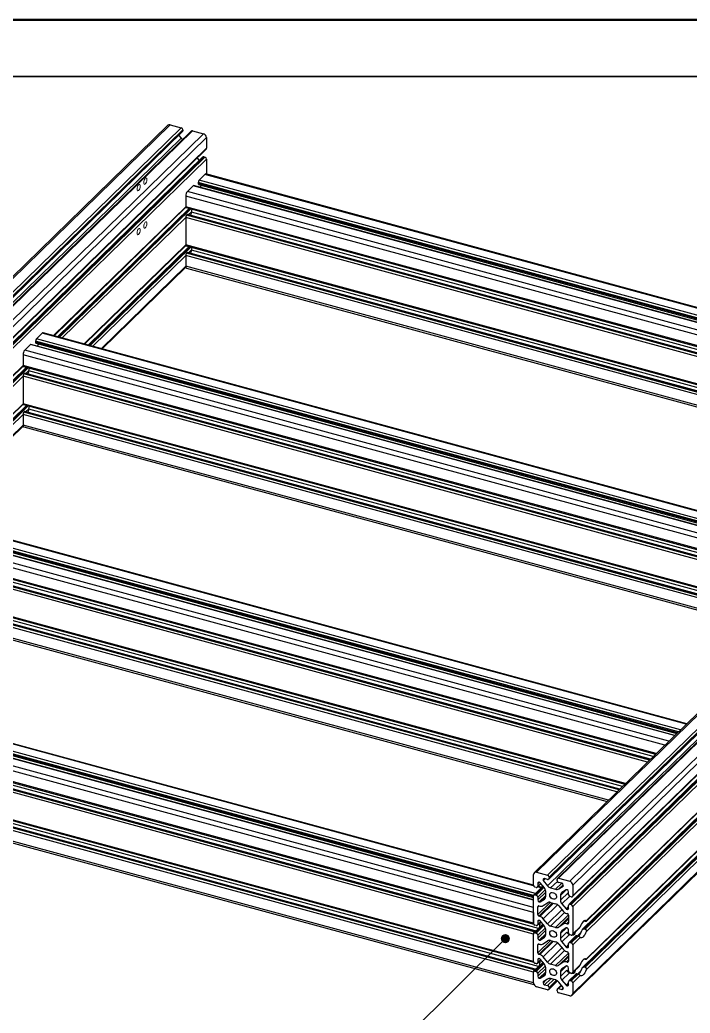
# Model space of a CAD drawing. Header units: millimetres. Extents: x 0 to 279, y 0 to 216.
# Drawn here: x 143.4 to 218.7, y 104.3 to 215.9 of the extents above; entities that cross this region are included whole.
import ezdxf

# ---------------------------------------------------------------- set-up
doc = ezdxf.new("R2010")
doc.units = ezdxf.units.MM
doc.layers.add('DIM', color=1, linetype='Continuous')
doc.layers.add('PAGE_BORDER', color=7, linetype='Continuous')
doc.dimstyles.new('SLDDIMSTYLE0', dxfattribs={"dimtxt": 0.18, "dimasz": 1.016, "dimexe": 0, "dimexo": 0.0625, "dimgap": 0, "dimtad": 0, "dimtih": 1, "dimtoh": 1, "dimdec": 0, "dimrnd": 1e-09, "dimzin": 0, "dimdsep": 46, "dimtxsty": 'Standard', "dimblk1": 'DOT', "dimblk2": 'DOT', "dimsah": 1, "dimcen": 0.09, "dimadec": 0, "dimazin": 0, "dimtfac": 1.016, "dimtdec": 0, "dimtofl": 0, "dimtmove": 0, "dimatfit": 3, "dimldrblk": 'DOT', "dimfxl": 0, "dimfrac": 2, "dimtolj": 1, "dimtzin": 0, "dimarcsym": 0})

# ---------------------------------------------------------------- blocks, each defined once
blk = doc.blocks.new('_DOT')
at = {"color": 0, "linetype": 'ByBlock', "lineweight": -2}
blk.add_line((-0.5, 0), (-1, 0), dxfattribs=at)
at = {"color": 0, "linetype": 'ByBlock', "const_width": 0.5}
blk.add_lwpolyline([(-0.25, 0, 1), (0.25, 0, 1)], format="xyb", close=True, dxfattribs=at)

msp = doc.modelspace()

# ---------------------------------------------------------------- linework, layer by layer
at = {"color": 7, "linetype": 'Continuous', "lineweight": 50}
msp.add_line((0, 215.9), (279.4, 215.9), dxfattribs=at)
at = {"color": 7, "linetype": 'Continuous', "lineweight": 25}
for p, q in [((159.99023, 204.05923), (101.6533, 147.12061)), ((160.267, 204.11532), (101.93008, 147.17669)), ((161.50518, 203.7788), (103.16826, 146.84018)), ((103.30534, 146.4053), (161.64226, 203.34392)), ((161.67875, 203.56341), (103.34183, 146.62479)), ((161.67875, 203.43719), (103.34183, 146.49857)), ((162.61293, 203.41271), (104.276, 146.47409)), ((162.75, 203.44049), (104.41308, 146.50186)), ((163.98819, 203.10398), (105.65126, 146.16535)), ((160.267, 204.11532), (161.50518, 203.7788)), ((161.67875, 203.56341), (161.67875, 203.43719)), ((162.75, 203.44049), (163.98819, 203.10398)), ((161.47919, 202.59867), (103.14227, 145.66005)), ((164.33864, 202.66908), (106.00172, 145.73045)), ((161.21483, 202.92674), (161.47919, 202.59867)), ((164.33864, 202.66908), (164.33864, 201.46904)), ((105.96522, 144.43715), (164.30215, 201.37577)), ((164.33864, 201.46904), (106.00172, 144.53042)), ((163.89777, 200.48559), (105.56084, 143.54696)), ((164.03484, 200.51337), (105.69792, 143.57474)), ((164.16507, 200.47797), (105.82815, 143.53935)), ((164.33864, 200.26258), (106.00172, 143.32395)), ((163.2736, 200.37187), (163.49709, 200.09452)), ((164.03484, 200.51337), (164.16507, 200.47797)), ((164.33864, 200.26258), (164.33864, 198.56311)), ((163.40875, 197.64707), (163.40875, 197.52086)), ((164.15371, 198.5424), (163.50034, 197.90469)), ((256.02975, 173.64343), (164.25763, 198.58513)), ((162.84346, 197.26356), (162.19009, 196.62584)), ((254.6908, 172.33657), (162.89493, 197.28472)), ((163.44887, 197.42087), (254.92056, 172.56082)), ((163.73201, 197.34392), (163.63906, 197.08248)), ((162.00516, 196.1057), (162.00516, 194.90566)), ((147.2118, 180.40923), (162.01071, 194.85342)), ((162.37707, 194.7155), (147.60889, 180.30131)), ((162.04528, 194.80568), (252.51902, 170.21685)), ((162.65154, 194.30489), (162.52901, 193.96023)), ((162.00516, 193.6992), (162.00516, 190.61983)), ((162.16547, 194.02389), (162.09675, 193.95681)), ((251.94684, 169.65838), (162.21694, 194.04505)), ((150.64649, 179.47576), (162.01071, 190.56759)), ((162.37707, 190.42967), (151.04358, 179.36784)), ((162.04528, 190.51984), (249.08434, 166.86449)), ((162.16547, 189.73805), (162.09675, 189.67098)), ((248.51215, 166.30602), (162.21694, 189.75921)), ((162.65154, 190.01906), (162.52901, 189.6744)), ((162.00516, 189.41336), (162.00516, 188.21333)), ((152.62216, 178.93882), (162.01636, 188.10785)), ((162.08617, 188.01144), (247.083, 164.91113)), ((145.12985, 179.8063), (145.12985, 179.68009)), ((145.87481, 180.70163), (145.22143, 180.06392)), ((237.75085, 155.80266), (145.97873, 180.74436)), ((144.56456, 179.42279), (143.91119, 178.78508)), ((236.4119, 154.4958), (144.61603, 179.44395)), ((145.16997, 179.5801), (236.64166, 154.72005)), ((145.4531, 179.50315), (145.36016, 179.24171)), ((143.72626, 178.26493), (143.72626, 177.06489)), ((127.76616, 161.42969), (143.73181, 177.01265)), ((144.09816, 176.87473), (128.16325, 161.32177)), ((143.76638, 176.96491), (234.24012, 152.37608)), ((144.37264, 176.46412), (144.25011, 176.11946)), ((259.48727, 177.01807), (201.15034, 120.07944)), ((259.76404, 177.07415), (201.42711, 120.13553)), ((261.00222, 176.73764), (202.6653, 119.79901)), ((261.17579, 176.52225), (202.83887, 119.58362)), ((261.17579, 176.39603), (202.83887, 119.4574)), ((262.10997, 176.37155), (203.77304, 119.43292)), ((262.24704, 176.39932), (203.91012, 119.4607)), ((143.72626, 175.85843), (143.72626, 172.77906)), ((143.88657, 176.18312), (143.81785, 176.11604)), ((233.66794, 151.81761), (143.93804, 176.20428)), ((260.97623, 175.55751), (202.6393, 118.61889)), ((202.80238, 119.36413), (261.1393, 176.30276)), ((263.48523, 176.06281), (205.1483, 119.12419)), ((263.83568, 175.62791), (205.49875, 118.68929)), ((205.46226, 117.39598), (263.79919, 174.33461)), ((263.83568, 174.42788), (205.49875, 117.48925)), ((263.3948, 173.44443), (205.05788, 116.5058)), ((263.53188, 173.4722), (205.19496, 116.53358)), ((263.66211, 173.43681), (205.32519, 116.49818)), ((263.83568, 173.22142), (205.49875, 116.28279)), ((131.20085, 160.49622), (143.73181, 172.72682)), ((144.09816, 172.5889), (131.59794, 160.3883)), ((143.76638, 172.67907), (230.80543, 149.02372)), ((143.88657, 171.89728), (143.81785, 171.83021)), ((230.23325, 148.46525), (143.93804, 171.91844)), ((144.37264, 172.17829), (144.25011, 171.83363)), ((143.72626, 171.57259), (143.72626, 170.37256)), ((133.17651, 159.95927), (143.73746, 170.26708)), ((143.80726, 170.17067), (228.8041, 147.07036)), ((205.42508, 106.32276), (263.762, 163.26139)), ((263.83568, 163.44971), (205.49875, 106.51108)), ((218.30521, 136.82312), (126.53309, 161.76481)), ((216.96625, 135.51626), (125.17039, 160.46441)), ((125.72432, 160.60056), (217.19602, 135.74051)), ((124.32074, 157.98536), (214.79448, 133.39654)), ((214.2223, 132.83807), (124.4924, 157.22474)), ((124.32074, 153.69953), (211.35979, 130.04418)), ((210.78761, 129.48571), (124.4924, 152.9389)), ((124.36162, 151.19113), (209.35846, 128.09081)), ((201.07666, 118.69688), (108.25419, 143.92404)), ((201.07666, 117.02612), (106.89149, 142.62364)), ((107.44542, 142.75979), (201.07666, 117.31282)), ((201.07666, 115.60528), (106.00172, 141.44462)), ((201.07666, 114.40525), (106.00172, 140.24458)), ((106.04184, 140.14459), (201.103, 114.30901)), ((201.07666, 113.19878), (106.00172, 139.03812)), ((201.16825, 113.4564), (106.0933, 139.29573)), ((201.23697, 113.52347), (106.16203, 139.3628)), ((201.28844, 113.54463), (106.21349, 139.38397)), ((201.07666, 110.11941), (106.00172, 135.95874)), ((106.04184, 135.85876), (201.103, 110.02317)), ((201.23697, 109.23763), (106.16203, 135.07697)), ((201.28844, 109.2588), (106.21349, 135.09813)), ((201.07666, 108.91295), (106.00172, 134.75228)), ((201.16825, 109.17056), (106.0933, 135.00989)), ((201.07666, 107.71291), (106.00172, 133.55225)), ((106.08272, 133.35036), (201.12984, 107.51859)), ((224.61283, 131.85934), (206.99706, 114.66581)), ((207.00759, 114.61843), (224.52916, 131.72002)), ((224.12478, 130.82984), (206.60321, 113.72825)), ((224.23847, 130.83479), (206.76382, 113.779)), ((224.3687, 130.7994), (206.89405, 113.74361)), ((224.61283, 130.65288), (206.99706, 113.45934)), ((224.61283, 127.57351), (206.99706, 110.37997)), ((207.00759, 110.3326), (224.52916, 127.43419)), ((224.12478, 126.544), (206.60321, 109.44241)), ((224.23847, 126.54896), (206.76382, 109.49317)), ((224.3687, 126.51356), (206.89405, 109.45777)), ((224.61283, 126.36705), (206.99706, 109.17351)), ((201.07666, 118.69108), (201.07666, 119.89112)), ((201.42711, 120.13553), (202.6653, 119.79901)), ((202.6653, 119.33636), (202.32425, 119.42905)), ((202.83887, 119.58362), (202.83887, 119.4574)), ((203.91012, 119.4607), (205.1483, 119.12419)), ((202.14171, 118.58179), (201.11315, 117.57789)), ((201.38046, 118.4403), (201.25023, 118.47569)), ((201.51754, 118.46808), (201.91821, 118.85914)), ((201.55403, 118.89189), (201.55403, 118.56135)), ((202.00197, 118.44541), (201.60488, 118.55333)), ((201.77817, 118.99919), (201.7276, 119.01294)), ((202.3016, 118.38337), (201.83758, 118.9592)), ((202.15068, 119.308), (202.15068, 119.25898)), ((202.17529, 119.19471), (202.6393, 118.61889)), ((203.01062, 118.3689), (203.5648, 118.21829)), ((203.73655, 119.21343), (203.73655, 119.33965)), ((204.25117, 118.90535), (203.91012, 118.99804)), ((203.93611, 118.26644), (204.40013, 118.59005)), ((204.42474, 118.64094), (204.42474, 118.68996)), ((205.49875, 118.68929), (205.49875, 117.48925)), ((201.07666, 114.40525), (201.07666, 117.48462)), ((201.25023, 117.60567), (201.38046, 117.57027)), ((201.55403, 117.35488), (201.55403, 117.02434)), ((202.45541, 117.44459), (202.45541, 117.98169)), ((204.12001, 117.52928), (204.12001, 116.99219)), ((204.73783, 118.17097), (204.27382, 117.84736)), ((204.84782, 118.16493), (204.79725, 118.17867)), ((205.02139, 117.61899), (205.02139, 117.94954)), ((205.32519, 117.36821), (205.19496, 117.4036)), ((201.55425, 115.37316), (201.55425, 116.25711)), ((201.69465, 116.35503), (201.77817, 116.33233)), ((201.7276, 116.80895), (201.77817, 116.7952)), ((201.83758, 116.80291), (202.3016, 117.12652)), ((202.17529, 116.38383), (202.6393, 116.70744)), ((203.01062, 116.75559), (203.5648, 116.60497)), ((203.93611, 116.35499), (204.40013, 115.77916)), ((204.27382, 116.59051), (204.73783, 116.01468)), ((205.02139, 116.08198), (205.02139, 116.41253)), ((205.19496, 116.53358), (205.32519, 116.49818)), ((205.49875, 116.28279), (205.49875, 113.20342)), ((201.07666, 115.60528), (201.07666, 114.40525)), ((201.77817, 115.17623), (201.69465, 115.19893)), ((204.79725, 115.97468), (204.84782, 115.96094)), ((204.79725, 115.51181), (204.88077, 115.48911)), ((205.02117, 115.31488), (205.02117, 114.43093)), ((202.14171, 114.29595), (201.11315, 113.29206)), ((201.38046, 114.15446), (201.25023, 114.18986)), ((201.51754, 114.18224), (201.91821, 114.57331)), ((201.55403, 114.60606), (201.55403, 114.27551)), ((201.77817, 114.71336), (201.7276, 114.7271)), ((201.80421, 114.46204), (201.80421, 114.24357)), ((202.3016, 114.09753), (201.83758, 114.67336)), ((202.6393, 114.33305), (202.17529, 114.90888)), ((203.5648, 113.93245), (203.01062, 114.08307)), ((204.40013, 114.30421), (203.93611, 113.9806)), ((204.73783, 113.88513), (204.27382, 113.56152)), ((204.88077, 114.33301), (204.79725, 114.35571)), ((204.84782, 113.87909), (204.79725, 113.89284)), ((205.46226, 113.11015), (206.25008, 113.87908)), ((206.33393, 114.01858), (205.49875, 113.20342)), ((206.89405, 114.61363), (206.76382, 114.64903)), ((201.07666, 110.11941), (201.07666, 113.19878)), ((201.23697, 113.52347), (201.16825, 113.4564)), ((201.25023, 113.31983), (201.38046, 113.28444)), ((201.55403, 113.06905), (201.55403, 112.7385)), ((201.83758, 112.51707), (202.3016, 112.84068)), ((202.45541, 113.15876), (202.45541, 113.69585)), ((204.84355, 113.41255), (204.12001, 112.70635)), ((204.12001, 113.24345), (204.12001, 112.70635)), ((205.12317, 113.13366), (204.27382, 112.30467)), ((205.02139, 113.33316), (205.02139, 113.6637)), ((205.8457, 112.9889), (205.05788, 112.21996)), ((205.32519, 113.08237), (205.19496, 113.11776)), ((205.95957, 112.99402), (205.19496, 112.24774)), ((206.0898, 112.95863), (205.32519, 112.21235)), ((206.33393, 112.81211), (205.49875, 111.99696)), ((206.0898, 112.95863), (205.95957, 112.99402)), ((206.76382, 113.779), (206.89405, 113.74361)), ((201.55425, 111.08732), (201.55425, 111.97128)), ((201.69465, 112.06919), (201.77817, 112.0465)), ((201.7276, 112.52311), (201.77817, 112.50937)), ((202.17529, 112.09799), (202.6393, 112.4216)), ((203.01062, 112.46975), (203.5648, 112.31914)), ((203.93611, 112.06915), (204.40013, 111.49333)), ((204.27382, 112.30467), (204.73783, 111.72884)), ((204.79725, 111.68885), (204.84782, 111.6751)), ((205.02139, 111.79615), (205.02139, 112.12669)), ((205.19496, 112.24774), (205.32519, 112.21235)), ((205.49875, 111.99696), (205.49875, 108.91758)), ((201.77817, 110.89039), (201.69465, 110.91309)), ((202.6393, 110.04721), (202.17529, 110.62304)), ((204.79725, 111.22598), (204.88077, 111.20328)), ((205.02117, 111.02904), (205.02117, 110.14509)), ((202.14171, 110.01012), (201.11315, 109.00622)), ((201.38046, 109.86863), (201.25023, 109.90402)), ((201.51754, 109.8964), (201.91821, 110.28747)), ((201.55403, 110.32022), (201.55403, 109.98967)), ((201.77817, 110.42752), (201.7276, 110.44127)), ((201.80421, 110.1762), (201.80421, 109.95774)), ((202.3016, 109.81169), (201.83758, 110.38752)), ((202.45541, 108.87292), (202.45541, 109.41002)), ((203.5648, 109.64662), (203.01062, 109.79723)), ((204.40013, 110.01838), (203.93611, 109.69477)), ((204.73783, 109.5993), (204.27382, 109.27569)), ((204.88077, 110.04717), (204.79725, 110.06987)), ((204.84782, 109.59326), (204.79725, 109.607)), ((205.02139, 109.04732), (205.02139, 109.37786)), ((205.46226, 108.82431), (206.25008, 109.59325)), ((206.33393, 109.73274), (205.49875, 108.91758)), ((206.89405, 110.3278), (206.76382, 110.36319)), ((206.76382, 109.49317), (206.89405, 109.45777)), ((201.07666, 107.71291), (201.07666, 108.91295)), ((201.23697, 109.23763), (201.16825, 109.17056)), ((201.25023, 109.034), (201.38046, 108.9986)), ((201.55403, 108.78321), (201.55403, 108.45267)), ((201.83758, 108.23123), (202.3016, 108.55484)), ((204.84355, 109.12671), (204.12001, 108.42051)), ((204.12001, 108.95761), (204.12001, 108.42051)), ((205.12317, 108.84783), (204.27382, 108.01884)), ((205.8457, 108.70306), (205.05788, 107.93413)), ((205.32519, 108.79653), (205.19496, 108.83193)), ((205.95957, 108.70819), (205.19496, 107.9619)), ((206.0898, 108.67279), (205.32519, 107.92651)), ((206.33393, 108.52628), (205.49875, 107.71112)), ((206.0898, 108.67279), (205.95957, 108.70819)), ((202.6653, 106.9415), (201.42711, 107.27802)), ((201.7276, 108.23727), (201.77817, 108.22353)), ((202.15068, 107.76126), (202.15068, 107.71224)), ((202.6393, 108.13576), (202.17529, 107.81215)), ((202.32425, 107.49685), (202.6653, 107.40416)), ((202.80238, 106.96928), (203.78393, 107.92731)), ((202.83887, 107.18877), (202.83887, 107.06255)), ((203.5648, 108.0333), (203.01062, 108.18391)), ((204.20047, 107.45526), (203.77304, 107.03807)), ((204.40013, 107.20749), (203.93611, 107.78332)), ((204.27382, 108.01884), (204.73783, 107.44301)), ((204.42474, 107.0942), (204.42474, 107.14322)), ((204.79725, 107.40301), (204.84782, 107.38926)), ((205.02139, 107.51031), (205.02139, 107.84086)), ((205.19496, 107.9619), (205.32519, 107.92651)), ((205.49875, 107.71112), (205.49875, 106.51108)), ((203.73655, 106.81858), (203.73655, 106.9448)), ((203.91012, 107.06585), (204.25117, 106.97315)), ((205.1483, 106.26668), (203.91012, 106.60319))]:
    msp.add_line(p, q, dxfattribs=at)
at = {"color": 8, "linetype": 'Continuous', "lineweight": 25}
for p, q in [((255.0931, 172.72923), (163.40875, 197.64707)), ((254.99195, 172.6305), (163.40875, 197.52086)), ((255.3195, 172.9502), (163.50034, 197.90469)), ((255.97288, 173.58792), (164.15371, 198.5424)), ((254.00926, 171.67136), (162.19009, 196.62584)), ((254.66263, 172.30908), (162.84346, 197.26356)), ((253.55213, 171.22519), (162.00516, 196.1057)), ((162.00516, 194.90566), (147.1656, 180.42179)), ((162.46203, 194.69241), (147.69385, 180.27822)), ((162.59226, 194.65702), (147.82408, 180.24283)), ((252.59042, 170.28653), (162.00516, 194.90566)), ((162.66436, 194.3426), (162.32845, 194.01474)), ((252.24974, 169.95402), (162.65154, 194.30489)), ((162.00516, 193.6992), (148.13246, 180.15902)), ((251.62355, 169.34284), (162.00516, 193.6992)), ((251.84995, 169.56382), (162.09675, 193.95681)), ((251.91867, 169.63089), (162.16547, 194.02389)), ((162.00516, 190.61983), (150.60029, 179.48832)), ((162.46203, 190.40658), (151.12854, 179.34475)), ((162.59226, 190.37118), (151.25877, 179.30935)), ((249.15573, 166.93417), (162.00516, 190.61983)), ((248.48398, 166.27853), (162.16547, 189.73805)), ((162.66436, 190.05676), (162.32845, 189.7289)), ((248.81505, 166.60166), (162.65154, 190.01906)), ((162.00516, 189.41336), (151.56715, 179.22554)), ((248.18886, 165.99048), (162.00516, 189.41336)), ((248.41526, 166.21145), (162.09675, 189.67098)), ((162.00516, 188.21333), (152.52886, 178.96417)), ((247.22715, 165.05182), (162.00516, 188.21333)), ((236.8142, 154.88846), (145.12985, 179.8063)), ((236.71305, 154.78973), (145.12985, 179.68009)), ((237.0406, 155.10943), (145.22143, 180.06392)), ((237.69397, 155.74715), (145.87481, 180.70163)), ((235.73035, 153.83059), (143.91119, 178.78508)), ((236.38373, 154.46831), (144.56456, 179.42279)), ((235.27323, 153.38442), (143.72626, 178.26493)), ((143.72626, 177.06489), (127.71996, 161.44225)), ((144.18312, 176.85164), (128.24821, 161.29868)), ((144.31335, 176.81625), (128.37844, 161.26329)), ((234.31151, 152.44576), (143.72626, 177.06489)), ((144.38546, 176.50183), (144.04955, 176.17397)), ((233.97084, 152.11325), (144.37264, 176.46412)), ((143.72626, 175.85843), (128.68682, 161.17948)), ((233.34465, 151.50207), (143.72626, 175.85843)), ((233.57105, 151.72305), (143.81785, 176.11604)), ((233.63977, 151.79012), (143.88657, 176.18312)), ((143.72626, 172.77906), (131.15464, 160.50877)), ((144.18312, 172.56581), (131.6829, 160.36521)), ((144.31335, 172.53041), (131.81313, 160.32981)), ((230.87682, 149.0934), (143.72626, 172.77906)), ((230.20508, 148.43776), (143.88657, 171.89728)), ((144.38546, 172.21599), (144.04955, 171.88813)), ((230.53615, 148.76089), (144.37264, 172.17829)), ((143.72626, 171.57259), (132.12151, 160.246)), ((229.90996, 148.14971), (143.72626, 171.57259)), ((230.13636, 148.37068), (143.81785, 171.83021)), ((143.72626, 170.37256), (133.08322, 159.98463)), ((228.94825, 147.21105), (143.72626, 170.37256)), ((217.36856, 135.90892), (125.6842, 160.82676)), ((217.26741, 135.81019), (125.6842, 160.70054)), ((217.59496, 136.12989), (125.77579, 161.08437)), ((218.24833, 136.76761), (126.42917, 161.72209)), ((216.28471, 134.85105), (124.46555, 159.80553)), ((216.93809, 135.48876), (125.11892, 160.44325)), ((215.82758, 134.40488), (124.28062, 159.28539)), ((214.86587, 133.46622), (124.28062, 158.08535)), ((214.5252, 133.13371), (124.927, 157.48458)), ((213.89901, 132.52253), (124.28062, 156.87889)), ((214.12541, 132.7435), (124.37221, 157.1365)), ((214.19413, 132.81058), (124.44093, 157.20357)), ((211.43118, 130.11386), (124.28062, 153.79951)), ((210.75944, 129.45822), (124.44093, 152.91774)), ((211.09051, 129.78135), (124.927, 153.19875)), ((210.46432, 129.17017), (124.28062, 152.59305)), ((210.69072, 129.39114), (124.37221, 152.85066)), ((209.50261, 128.23151), (124.28062, 151.39302)), ((201.08257, 117.52652), (107.4053, 142.98599)), ((201.07666, 117.40191), (107.4053, 142.85977)), ((201.29172, 117.75218), (107.49689, 143.24361)), ((201.09022, 118.62223), (108.15026, 143.88132)), ((201.07666, 116.17569), (106.18664, 141.96476)), ((201.07666, 116.99097), (106.84002, 142.60248)), ((201.65665, 113.82252), (106.6481, 139.64381)), ((201.65665, 109.53669), (106.6481, 135.35798)), ((202.2813, 119.43549), (202.15068, 119.308)), ((202.32477, 119.42891), (202.15068, 119.25898)), ((202.39553, 119.40968), (202.17529, 119.19471)), ((202.18953, 118.52245), (201.25023, 117.60567)), ((202.26282, 118.43149), (201.38046, 117.57027)), ((201.9451, 118.38989), (201.54801, 118.49781)), ((201.68465, 119.01938), (201.55403, 118.89189)), ((201.8922, 118.89142), (201.55403, 118.56135)), ((203.76807, 119.1082), (203.01062, 118.3689)), ((204.26451, 118.90123), (203.5648, 118.21829)), ((204.41831, 118.73708), (203.93611, 118.26644)), ((204.41298, 118.60259), (204.40013, 118.59005)), ((202.41309, 118.19335), (201.55403, 117.35488)), ((202.45541, 117.90411), (201.55403, 117.02434)), ((202.45541, 117.51931), (201.7276, 116.80895)), ((202.45541, 117.4562), (201.77817, 116.7952)), ((202.45372, 117.40427), (201.83758, 116.80291)), ((202.38193, 117.20492), (202.3016, 117.12652)), ((204.7875, 118.18077), (204.12001, 117.52928)), ((205.02139, 117.87196), (204.12001, 116.99219)), ((205.1345, 117.43056), (204.27382, 116.59051)), ((202.97858, 116.76335), (201.55425, 115.37316)), ((201.65991, 116.36024), (201.55425, 116.25711)), ((203.22879, 116.69629), (201.69465, 115.19893)), ((203.31231, 116.67359), (201.77817, 115.17623)), ((203.79566, 116.49041), (202.17529, 114.90888)), ((205.02139, 116.29144), (204.73783, 116.01468)), ((205.02139, 116.19345), (204.79725, 115.97468)), ((205.02139, 116.13034), (204.84782, 115.96094)), ((204.27721, 115.9317), (202.6393, 114.33305)), ((204.57903, 115.61388), (203.01062, 114.08307)), ((205.01682, 115.34967), (203.5648, 113.93245)), ((205.02117, 115.03965), (203.93611, 113.9806)), ((202.18953, 114.23661), (201.25023, 113.31983)), ((202.26282, 114.14565), (201.38046, 113.28444)), ((201.68465, 114.73354), (201.55403, 114.60606)), ((201.8922, 114.60558), (201.55403, 114.27551)), ((202.41309, 113.90752), (201.55403, 113.06905)), ((201.80421, 114.24357), (201.62913, 114.29115)), ((204.7875, 113.89494), (204.12001, 113.24345)), ((205.02117, 114.91037), (204.40013, 114.30421)), ((205.02117, 114.57426), (204.79725, 114.35571)), ((205.02117, 114.47004), (204.88077, 114.33301)), ((202.45541, 113.61827), (201.55403, 112.7385)), ((202.45541, 113.23348), (201.7276, 112.52311)), ((202.45541, 113.17037), (201.77817, 112.50937)), ((202.45372, 113.11843), (201.83758, 112.51707)), ((202.38193, 112.91909), (202.3016, 112.84068)), ((206.43769, 113.38795), (206.01785, 112.97818)), ((206.31987, 113.17497), (206.09622, 112.95669)), ((202.97858, 112.47751), (201.55425, 111.08732)), ((201.65991, 112.0744), (201.55425, 111.97128)), ((203.22879, 112.41046), (201.69465, 110.91309)), ((203.31231, 112.38776), (201.77817, 110.89039)), ((203.79566, 112.20457), (202.17529, 110.62304)), ((204.27721, 111.64586), (202.6393, 110.04721)), ((205.02139, 112.0056), (204.73783, 111.72884)), ((205.02139, 111.90762), (204.79725, 111.68885)), ((205.02139, 111.84451), (204.84782, 111.6751)), ((204.57903, 111.32805), (203.01062, 109.79723)), ((205.01682, 111.06384), (203.5648, 109.64662)), ((205.02117, 110.75381), (203.93611, 109.69477)), ((205.02117, 110.62453), (204.40013, 110.01838)), ((202.18953, 109.95078), (201.25023, 109.034)), ((202.26282, 109.85981), (201.38046, 108.9986)), ((201.68465, 110.44771), (201.55403, 110.32022)), ((201.8922, 110.31974), (201.55403, 109.98967)), ((202.41309, 109.62168), (201.55403, 108.78321)), ((201.80421, 109.95774), (201.62913, 110.00532)), ((204.7875, 109.6091), (204.12001, 108.95761)), ((205.02117, 110.28843), (204.79725, 110.06987)), ((205.02117, 110.18421), (204.88077, 110.04717)), ((202.45541, 109.33244), (201.55403, 108.45267)), ((202.45541, 108.94764), (201.7276, 108.23727)), ((202.45541, 108.88453), (201.77817, 108.22353)), ((202.45372, 108.8326), (201.83758, 108.23123)), ((202.38193, 108.63325), (202.3016, 108.55484)), ((206.43769, 109.10212), (206.01785, 108.69234)), ((206.31987, 108.88914), (206.09622, 108.67085)), ((202.44767, 108.00212), (202.15068, 107.71224)), ((202.27174, 107.87942), (202.15068, 107.76126)), ((203.02436, 108.18018), (202.32425, 107.49685)), ((203.36541, 108.08749), (202.6653, 107.40416)), ((203.66612, 107.9962), (202.83887, 107.18877)), ((203.74902, 107.95089), (202.83887, 107.06255)), ((204.24829, 107.39591), (203.91012, 107.06585)), ((204.42474, 107.14256), (204.25117, 106.97315)), ((205.02139, 107.71977), (204.73783, 107.44301)), ((205.02139, 107.62178), (204.79725, 107.40301)), ((205.02139, 107.55867), (204.84782, 107.38926))]:
    msp.add_line(p, q, dxfattribs=at)
at = {"color": 7, "linetype": 'Continuous', "lineweight": 18, "flags": 128}
for points in [[(157.29109, 197.61121), (157.30441, 197.5012), (157.34235, 197.43395), (157.39913, 197.41969), (157.4661, 197.46059), (157.53307, 197.55042), (157.58985, 197.67552), (157.62779, 197.81683), (157.64111, 197.95284), (157.62779, 198.06285), (157.58985, 198.1301), (157.53307, 198.14436), (157.4661, 198.10346), (157.39913, 198.01363), (157.34235, 197.88853), (157.30441, 197.74722), (157.29109, 197.61121)], [(156.53271, 196.87101), (156.54603, 196.761), (156.58397, 196.69375), (156.64075, 196.67949), (156.70772, 196.72039), (156.77469, 196.81022), (156.83147, 196.93532), (156.86941, 197.07663), (156.88273, 197.21264), (156.86941, 197.32265), (156.83147, 197.3899), (156.77469, 197.40416), (156.70772, 197.36326), (156.64075, 197.27343), (156.58397, 197.14833), (156.54603, 197.00702), (156.53271, 196.87101)], [(157.29109, 192.6825), (157.30441, 192.57249), (157.34235, 192.50524), (157.39913, 192.49098), (157.4661, 192.53188), (157.53307, 192.62171), (157.58985, 192.74681), (157.62779, 192.88812), (157.64111, 193.02413), (157.62779, 193.13414), (157.58985, 193.20139), (157.53307, 193.21565), (157.4661, 193.17475), (157.39913, 193.08492), (157.34235, 192.95982), (157.30441, 192.81851), (157.29109, 192.6825)], [(156.53271, 191.9423), (156.54603, 191.83229), (156.58397, 191.76504), (156.64075, 191.75077), (156.70772, 191.79167), (156.77469, 191.88151), (156.83147, 192.00661), (156.86941, 192.14792), (156.88273, 192.28393), (156.86941, 192.39393), (156.83147, 192.46119), (156.77469, 192.47545), (156.70772, 192.43455), (156.64075, 192.34471), (156.58397, 192.21962), (156.54603, 192.07831), (156.53271, 191.9423)]]:
    msp.add_lwpolyline(points, dxfattribs=at)
at = {"color": 7, "linetype": 'Continuous', "lineweight": 25, "flags": 128}
for points in [[(163.40875, 197.52086), (163.41051, 197.48976), (163.41572, 197.46329), (163.42418, 197.44246), (163.43557, 197.42809), (163.44887, 197.42087)], [(162.00516, 194.90566), (162.00692, 194.87456), (162.01213, 194.84809), (162.0206, 194.82727), (162.03199, 194.8129), (162.04528, 194.80568)], [(162.00516, 190.61983), (162.00692, 190.58873), (162.01213, 190.56226), (162.0206, 190.54143), (162.03199, 190.52706), (162.04528, 190.51984)], [(162.00516, 188.21333), (162.00872, 188.15053), (162.01924, 188.09709), (162.03633, 188.05505), (162.05933, 188.02602), (162.08617, 188.01144)], [(145.12985, 179.68009), (145.13161, 179.64899), (145.13682, 179.62252), (145.14528, 179.60169), (145.15667, 179.58732), (145.16997, 179.5801)], [(143.72626, 177.06489), (143.72802, 177.03379), (143.73323, 177.00732), (143.7417, 176.9865), (143.75309, 176.97213), (143.76638, 176.96491)], [(143.72626, 172.77906), (143.72802, 172.74796), (143.73323, 172.72149), (143.7417, 172.70066), (143.75309, 172.68629), (143.76638, 172.67907)], [(143.72626, 170.37256), (143.72981, 170.30976), (143.74034, 170.25632), (143.75743, 170.21428), (143.78042, 170.18525), (143.80726, 170.17067)], [(202.91183, 117.58909), (202.9322, 117.70185), (202.99109, 117.79131), (203.08212, 117.84779), (203.19544, 117.86516), (203.31875, 117.84155), (203.4387, 117.77952), (203.54228, 117.68577), (203.61828, 117.57048), (203.65846, 117.44614), (203.65846, 117.32621), (203.61828, 117.22371), (203.54228, 117.14973), (203.4387, 117.11229), (203.31875, 117.11545), (203.19544, 117.15887), (203.08212, 117.23784), (202.99109, 117.3438), (202.9322, 117.46527), (202.91183, 117.58909)], [(206.99706, 114.66581), (206.92615, 114.70438), (206.84511, 114.70541), (206.75708, 114.66885), (206.66549, 114.59613), (206.5739, 114.49006), (206.48588, 114.35479), (206.40483, 114.19556), (206.33393, 114.01858)], [(201.32302, 113.49689), (201.32159, 113.50222), (201.31313, 113.52304), (201.30174, 113.53741), (201.28786, 113.54479), (201.27202, 113.54488), (201.25484, 113.53768), (201.23697, 113.52347)], [(202.91183, 113.30326), (202.9322, 113.41601), (202.99109, 113.50547), (203.08212, 113.56195), (203.19544, 113.57933), (203.31875, 113.55572), (203.4387, 113.49368), (203.54228, 113.39993), (203.61828, 113.28464), (203.65846, 113.1603), (203.65846, 113.04038), (203.61828, 112.93787), (203.54228, 112.86389), (203.4387, 112.82645), (203.31875, 112.82961), (203.19544, 112.87303), (203.08212, 112.952), (202.99109, 113.05796), (202.9322, 113.17944), (202.91183, 113.30326)], [(206.99706, 113.45934), (206.92615, 113.28236), (206.84511, 113.12313), (206.75708, 112.98786), (206.66549, 112.88179), (206.5739, 112.80907), (206.48588, 112.77251), (206.40483, 112.77354), (206.33393, 112.81211)], [(206.99706, 110.37997), (206.92615, 110.41855), (206.84511, 110.41957), (206.75708, 110.38302), (206.66549, 110.31029), (206.5739, 110.20423), (206.48588, 110.06895), (206.40483, 109.90972), (206.33393, 109.73274)], [(201.32302, 109.21105), (201.32159, 109.21638), (201.31313, 109.2372), (201.30174, 109.25158), (201.28786, 109.25895), (201.27202, 109.25904), (201.25484, 109.25184), (201.23697, 109.23763)], [(202.91183, 109.01742), (202.9322, 109.13017), (202.99109, 109.21964), (203.08212, 109.27612), (203.19544, 109.29349), (203.31875, 109.26988), (203.4387, 109.20784), (203.54228, 109.1141), (203.61828, 108.99881), (203.65846, 108.87446), (203.65846, 108.75454), (203.61828, 108.65204), (203.54228, 108.57806), (203.4387, 108.54062), (203.31875, 108.54378), (203.19544, 108.58719), (203.08212, 108.66616), (202.99109, 108.77212), (202.9322, 108.8936), (202.91183, 109.01742)], [(206.99706, 109.17351), (206.92615, 108.99652), (206.84511, 108.83729), (206.75708, 108.70202), (206.66549, 108.59596), (206.5739, 108.52323), (206.48588, 108.48667), (206.40483, 108.4877), (206.33393, 108.52628)]]:
    msp.add_lwpolyline(points, dxfattribs=at)
at = {"color": 7, "linetype": 'Continuous', "lineweight": 25}
for centre, radius, start, end in [((160.17744, 203.84633), 0.2835, 71.5838293, 131.3261928), ((161.44082, 203.54931), 0.23835, 3.3915623, 74.3338098), ((161.55211, 203.43297), 0.12671, 315.3544714, 1.9112858), ((162.70565, 203.30727), 0.14041, 71.5838293, 131.3261928), ((163.85824, 202.64061), 0.48125, 3.3915623, 74.3338098), ((162.08537, 203.08691), 0.77835, 218.8491836, 234.3181534), ((164.212, 201.46482), 0.12671, 315.3544714, 1.9112858), ((163.99048, 200.38015), 0.14041, 71.5838293, 131.3261928), ((164.10071, 200.24848), 0.23835, 3.3915623, 74.3338098), ((163.81007, 197.64948), 0.40133, 140.5129436, 180.343437), ((164.24037, 198.47936), 0.10717, 80.73183, 143.9675277), ((162.81548, 196.11055), 0.81033, 140.5129436, 180.343437), ((162.88639, 197.23234), 0.05308, 80.73183, 143.9675277), ((161.29908, 194.78769), 1.43605, 340.3546761, 353.3276293), ((162.40648, 193.7016), 0.40133, 140.5129436, 180.343437), ((162.20839, 193.99266), 0.05308, 80.73183, 143.9675277), ((162.20839, 189.70683), 0.05308, 80.73183, 143.9675277), ((161.29908, 190.50185), 1.43605, 340.3546761, 353.3276293), ((162.40648, 189.41577), 0.40133, 140.5129436, 180.343437), ((145.53117, 179.80871), 0.40133, 140.5129436, 180.343437), ((145.96147, 180.63859), 0.10717, 80.73183, 143.9675277), ((144.53657, 178.26978), 0.81033, 140.5129436, 180.343437), ((144.60748, 179.39157), 0.05308, 80.73183, 143.9675277), ((143.02018, 176.94692), 1.43605, 340.3546761, 353.3276293), ((144.12758, 175.86084), 0.40133, 140.5129436, 180.343437), ((143.92949, 176.15189), 0.05308, 80.73183, 143.9675277), ((143.92949, 171.86606), 0.05308, 80.73183, 143.9675277), ((143.02018, 172.66108), 1.43605, 340.3546761, 353.3276293), ((144.12758, 171.575), 0.40133, 140.5129436, 180.343437), ((201.33422, 119.89526), 0.25759, 68.862298, 180.9222551), ((202.27824, 119.31005), 0.12758, 68.862298, 180.9222551), ((202.60094, 119.56952), 0.23835, 3.3915623, 74.3338098), ((202.71131, 119.45535), 0.12758, 248.862298, 0.9222551), ((203.86411, 119.3417), 0.12758, 68.862298, 180.9222551), ((201.31459, 118.70518), 0.23835, 183.3915623, 254.3338098), ((201.42647, 118.55929), 0.12758, 248.862298, 0.9222551), ((201.68159, 118.89395), 0.12758, 68.862298, 180.9222551), ((201.74529, 118.88622), 0.11766, 38.3309586, 73.7698491), ((202.25542, 119.26224), 0.10479, 181.7826318, 220.1216832), ((201.80078, 117.96132), 0.65494, 1.7826318, 40.1216832), ((203.21615, 119.07496), 0.73536, 218.3309586, 253.7698491), ((203.97448, 119.22753), 0.23835, 183.3915623, 254.3338098), ((204.18681, 118.67586), 0.23835, 3.3915623, 74.3338098), ((204.36447, 118.63869), 0.06031, 306.2483534, 2.1396735), ((205.01835, 118.66082), 0.48125, 3.3915623, 74.3338098), ((201.20422, 117.48667), 0.12758, 68.862298, 180.9222551), ((201.3161, 117.34078), 0.23835, 3.3915623, 74.3338098), ((202.07871, 117.43052), 0.37696, 306.2483534, 2.1396735), ((203.69898, 118.63935), 0.44192, 252.3242526, 302.4526291), ((204.49671, 117.54336), 0.37696, 126.2483534, 182.1396735), ((204.77578, 118.1113), 0.07071, 72.3242526, 122.4526291), ((204.78346, 117.93544), 0.23835, 3.3915623, 74.3338098), ((205.25932, 117.63309), 0.23835, 183.3915623, 254.3338098), ((205.37119, 117.4872), 0.12758, 248.862298, 0.9222551), ((201.79196, 117.03844), 0.23835, 183.3915623, 254.3338098), ((201.65744, 116.25877), 0.1032, 68.862298, 180.9222551), ((201.79964, 116.86257), 0.07071, 252.3242526, 302.4526291), ((201.92168, 116.78264), 0.47263, 252.3242526, 302.4526291), ((202.87644, 116.33453), 0.44192, 72.3242526, 122.4526291), ((203.35926, 115.89892), 0.73536, 38.3309586, 73.7698491), ((204.77464, 117.01256), 0.65494, 181.7826318, 220.1216832), ((204.89383, 116.07993), 0.12758, 248.862298, 0.9222551), ((205.14895, 116.41458), 0.12758, 68.862298, 180.9222551), ((205.26083, 116.26869), 0.23835, 3.3915623, 74.3338098), ((201.74671, 115.38457), 0.1928, 183.3915623, 254.3338098), ((201.55836, 114.42112), 0.78645, 38.3309586, 73.7698491), ((205.01706, 116.26692), 0.78645, 218.3309586, 253.7698491), ((204.83013, 116.08765), 0.11766, 218.3309586, 253.7698491), ((204.8287, 115.30347), 0.1928, 3.3915623, 74.3338098), ((201.21283, 114.39261), 0.13675, 174.6975374, 213.3532703), ((201.31459, 114.41935), 0.23835, 183.3915623, 254.3338098), ((201.42647, 114.27346), 0.12758, 248.862298, 0.9222551), ((201.68159, 114.60811), 0.12758, 68.862298, 180.9222551), ((200.51731, 114.25937), 1.28699, 344.8475269, 359.2965578), ((201.74529, 114.60039), 0.11766, 38.3309586, 73.7698491), ((201.80078, 113.67548), 0.65494, 1.7826318, 40.1216832), ((203.21615, 114.78912), 0.73536, 218.3309586, 253.7698491), ((203.69898, 114.35351), 0.44192, 252.3242526, 302.4526291), ((204.65374, 113.9054), 0.47263, 72.3242526, 122.4526291), ((204.77578, 113.82547), 0.07071, 72.3242526, 122.4526291), ((204.78346, 113.6496), 0.23835, 3.3915623, 74.3338098), ((204.91798, 114.42926), 0.1032, 248.862298, 0.9222551), ((201.20422, 113.20084), 0.12758, 68.862298, 180.9222551), ((201.47799, 113.20119), 0.40133, 140.5129436, 180.343437), ((201.3161, 113.05495), 0.23835, 3.3915623, 74.3338098), ((201.79196, 112.7526), 0.23835, 183.3915623, 254.3338098), ((202.07871, 113.14468), 0.37696, 306.2483534, 2.1396735), ((204.49671, 113.25752), 0.37696, 126.2483534, 182.1396735), ((204.77464, 112.72672), 0.65494, 181.7826318, 220.1216832), ((205.25932, 113.34726), 0.23835, 183.3915623, 254.3338098), ((205.37119, 113.20136), 0.12758, 248.862298, 0.9222551), ((205.35546, 113.88422), 1.20106, 308.014689, 345.7748997), ((201.65744, 111.97294), 0.1032, 68.862298, 180.9222551), ((201.79964, 112.57674), 0.07071, 252.3242526, 302.4526291), ((201.92168, 112.49681), 0.47263, 252.3242526, 302.4526291), ((202.87644, 112.04869), 0.44192, 72.3242526, 122.4526291), ((203.35926, 111.61308), 0.73536, 38.3309586, 73.7698491), ((204.83013, 111.80182), 0.11766, 218.3309586, 253.7698491), ((204.89383, 111.79409), 0.12758, 248.862298, 0.9222551), ((205.14895, 112.12875), 0.12758, 68.862298, 180.9222551), ((205.26083, 111.98285), 0.23835, 3.3915623, 74.3338098), ((201.74671, 111.09873), 0.1928, 183.3915623, 254.3338098), ((201.55836, 110.13528), 0.78645, 38.3309586, 73.7698491), ((205.01706, 111.98109), 0.78645, 218.3309586, 253.7698491), ((204.8287, 111.01764), 0.1928, 3.3915623, 74.3338098), ((201.21283, 110.10677), 0.13675, 174.6975374, 213.3532703), ((201.31459, 110.13351), 0.23835, 183.3915623, 254.3338098), ((201.42647, 109.98762), 0.12758, 248.862298, 0.9222551), ((201.68159, 110.32227), 0.12758, 68.862298, 180.9222551), ((200.51731, 109.97354), 1.28699, 344.8475269, 359.2965578), ((201.74529, 110.31455), 0.11766, 38.3309586, 73.7698491), ((201.80078, 109.38964), 0.65494, 1.7826318, 40.1216832), ((203.21615, 110.50329), 0.73536, 218.3309586, 253.7698491), ((203.69898, 110.06768), 0.44192, 252.3242526, 302.4526291), ((204.65374, 109.61956), 0.47263, 72.3242526, 122.4526291), ((204.77578, 109.53963), 0.07071, 72.3242526, 122.4526291), ((204.78346, 109.36376), 0.23835, 3.3915623, 74.3338098), ((204.91798, 110.14343), 0.1032, 248.862298, 0.9222551), ((201.20422, 108.915), 0.12758, 68.862298, 180.9222551), ((201.47799, 108.91535), 0.40133, 140.5129436, 180.343437), ((201.3161, 108.76911), 0.23835, 3.3915623, 74.3338098), ((201.79196, 108.46677), 0.23835, 183.3915623, 254.3338098), ((202.07871, 108.85884), 0.37696, 306.2483534, 2.1396735), ((204.49671, 108.97169), 0.37696, 126.2483534, 182.1396735), ((204.77464, 108.44089), 0.65494, 181.7826318, 220.1216832), ((205.25932, 109.06142), 0.23835, 183.3915623, 254.3338098), ((205.37119, 108.91553), 0.12758, 248.862298, 0.9222551), ((205.35546, 109.59838), 1.20106, 308.014689, 345.7748997), ((201.3516, 107.6874), 0.27612, 174.6975374, 213.3532703), ((201.55707, 107.74138), 0.48125, 183.3915623, 254.3338098), ((201.79964, 108.2909), 0.07071, 252.3242526, 302.4526291), ((202.21095, 107.76351), 0.06031, 126.2483534, 182.1396735), ((202.38861, 107.72634), 0.23835, 183.3915623, 254.3338098), ((202.87644, 107.76285), 0.44192, 72.3242526, 122.4526291), ((202.60094, 107.17467), 0.23835, 3.3915623, 74.3338098), ((203.35926, 107.32724), 0.73536, 38.3309586, 73.7698491), ((204.32, 107.13996), 0.10479, 1.7826318, 40.1216832), ((204.83013, 107.51598), 0.11766, 218.3309586, 253.7698491), ((204.89383, 107.50826), 0.12758, 248.862298, 0.9222551), ((205.14895, 107.84291), 0.12758, 68.862298, 180.9222551), ((205.26083, 107.69702), 0.23835, 3.3915623, 74.3338098), ((202.71131, 107.0605), 0.12758, 248.862298, 0.9222551), ((203.86411, 106.94685), 0.12758, 68.862298, 180.9222551), ((203.97448, 106.83268), 0.23835, 183.3915623, 254.3338098), ((204.29718, 107.09215), 0.12758, 248.862298, 0.9222551), ((205.24119, 106.50694), 0.25759, 248.862298, 0.9222551)]:
    msp.add_arc(centre, radius, start, end, dxfattribs=at)
for centre in [(204.79215, 114.24809), (204.79215, 109.96226)]:
    msp.add_ellipse(centre, major_axis=(-0.85712, 1.12115), ratio=0.459460556, start_param=2.449330712, end_param=3.615121419, dxfattribs=at)
for points, knots in [([(206.24977, 113.87939), (206.2554, 113.88495), (206.26903, 113.89841), (206.28576, 113.92117), (206.30114, 113.94567), (206.31352, 113.96911), (206.32462, 113.99346), (206.33082, 114.01019), (206.33393, 114.01858)], [0, 0, 0, 0, 0.14626952, 0.354236729, 0.512513603, 0.672146011, 0.835529109, 1, 1, 1, 1]), ([(206.99706, 114.66581), (207.00676, 114.65729), (207.01296, 114.64849), (207.0165, 114.63122), (207.01371, 114.62296), (207.00094, 114.61314), (206.99534, 114.61038), (206.98141, 114.60626), (206.97293, 114.60489), (206.94433, 114.60359), (206.92036, 114.60648), (206.89405, 114.61363)], [0, 0, 0, 0, 0.25, 0.25, 0.5, 0.5, 0.625, 0.625, 0.75, 0.75, 1, 1, 1, 1]), ([(205.12317, 113.13366), (205.08766, 113.14919), (205.05464, 113.16635), (204.99385, 113.20459), (204.96607, 113.22566), (204.92904, 113.26089), (204.91744, 113.2733), (204.89652, 113.29885), (204.88713, 113.31204), (204.86233, 113.35288), (204.85025, 113.38179), (204.84355, 113.41255)], [0, 0, 0, 0, 0.25, 0.25, 0.5, 0.5, 0.625, 0.625, 0.75, 0.75, 1, 1, 1, 1]), ([(205.95957, 112.99402), (205.95115, 112.9961), (205.93406, 113.00031), (205.91082, 113.0032), (205.88998, 113.00363), (205.87222, 113.00157), (205.8581, 112.99722), (205.84926, 112.99272), (205.84663, 112.98938), (205.84601, 112.9886)], [0, 0, 0, 0, 0.154202984, 0.313092781, 0.467253907, 0.625608224, 0.785649138, 0.949431266, 1, 1, 1, 1]), ([(206.33393, 112.81211), (206.32423, 112.82063), (206.31225, 112.831), (206.28185, 112.85556), (206.26377, 112.8695), (206.23143, 112.89158), (206.22001, 112.89896), (206.19589, 112.91343), (206.18298, 112.92061), (206.14381, 112.94033), (206.1161, 112.95148), (206.0898, 112.95863)], [0, 0, 0, 0, 0.25, 0.25, 0.5, 0.5, 0.625, 0.625, 0.75, 0.75, 1, 1, 1, 1]), ([(206.51969, 113.58908), (206.52939, 113.61654), (206.54137, 113.64308), (206.57177, 113.69347), (206.58985, 113.71666), (206.62219, 113.74558), (206.63361, 113.75401), (206.65773, 113.76809), (206.67064, 113.77379), (206.70981, 113.7854), (206.73752, 113.78615), (206.76382, 113.779)], [0, 0, 0, 0, 0.25, 0.25, 0.5, 0.5, 0.625, 0.625, 0.75, 0.75, 1, 1, 1, 1]), ([(206.89405, 113.74361), (206.9072, 113.74004), (206.91959, 113.73467), (206.94292, 113.72054), (206.95381, 113.7117), (206.9729, 113.69167), (206.98135, 113.68021), (206.99534, 113.6557), (207.00093, 113.64267), (207.01371, 113.60148), (207.0165, 113.57235), (207.01294, 113.51486), (207.00676, 113.4868), (206.99706, 113.45934)], [0, 0, 0, 0, 0.125, 0.125, 0.25, 0.25, 0.375, 0.375, 0.5, 0.5, 0.75, 0.75, 1, 1, 1, 1]), ([(206.24977, 109.59355), (206.2554, 109.59911), (206.26903, 109.61258), (206.28576, 109.63534), (206.30114, 109.65984), (206.31352, 109.68327), (206.32462, 109.70763), (206.33082, 109.72435), (206.33393, 109.73274)], [0, 0, 0, 0, 0.14626952, 0.354236729, 0.512513603, 0.672146011, 0.835529109, 1, 1, 1, 1]), ([(206.51969, 109.30324), (206.52939, 109.3307), (206.54137, 109.35724), (206.57177, 109.40763), (206.58985, 109.43082), (206.62219, 109.45974), (206.63361, 109.46818), (206.65773, 109.48225), (206.67064, 109.48795), (206.70981, 109.49957), (206.73752, 109.50032), (206.76382, 109.49317)], [0, 0, 0, 0, 0.25, 0.25, 0.5, 0.5, 0.625, 0.625, 0.75, 0.75, 1, 1, 1, 1]), ([(206.99706, 110.37997), (207.00676, 110.37145), (207.01296, 110.36266), (207.0165, 110.34539), (207.01371, 110.33713), (207.00094, 110.3273), (206.99534, 110.32455), (206.98141, 110.32042), (206.97293, 110.31905), (206.94433, 110.31775), (206.92036, 110.32065), (206.89405, 110.3278)], [0, 0, 0, 0, 0.25, 0.25, 0.5, 0.5, 0.625, 0.625, 0.75, 0.75, 1, 1, 1, 1]), ([(206.89405, 109.45777), (206.9072, 109.4542), (206.91959, 109.44883), (206.94292, 109.4347), (206.95381, 109.42587), (206.9729, 109.40583), (206.98135, 109.39437), (206.99534, 109.36986), (207.00093, 109.35683), (207.01371, 109.31564), (207.0165, 109.28651), (207.01294, 109.22903), (207.00676, 109.20096), (206.99706, 109.17351)], [0, 0, 0, 0, 0.125, 0.125, 0.25, 0.25, 0.375, 0.375, 0.5, 0.5, 0.75, 0.75, 1, 1, 1, 1]), ([(205.12317, 108.84783), (205.08766, 108.86335), (205.05464, 108.88051), (204.99385, 108.91875), (204.96607, 108.93983), (204.92904, 108.97505), (204.91744, 108.98746), (204.89652, 109.01301), (204.88713, 109.0262), (204.86233, 109.06704), (204.85025, 109.09596), (204.84355, 109.12671)], [0, 0, 0, 0, 0.25, 0.25, 0.5, 0.5, 0.625, 0.625, 0.75, 0.75, 1, 1, 1, 1]), ([(205.95957, 108.70819), (205.95115, 108.71026), (205.93406, 108.71447), (205.91082, 108.71736), (205.88998, 108.71779), (205.87222, 108.71574), (205.8581, 108.71138), (205.84926, 108.70688), (205.84663, 108.70355), (205.84601, 108.70276)], [0, 0, 0, 0, 0.154202984, 0.313092781, 0.467253907, 0.625608224, 0.785649138, 0.949431266, 1, 1, 1, 1]), ([(206.33393, 108.52628), (206.32423, 108.5348), (206.31225, 108.54516), (206.28185, 108.56973), (206.26377, 108.58366), (206.23143, 108.60575), (206.22001, 108.61313), (206.19589, 108.62759), (206.18298, 108.63478), (206.14381, 108.6545), (206.1161, 108.66564), (206.0898, 108.67279)], [0, 0, 0, 0, 0.25, 0.25, 0.5, 0.5, 0.625, 0.625, 0.75, 0.75, 1, 1, 1, 1])]:
    msp.add_open_spline(points, degree=3, knots=knots, dxfattribs=at)
at = {"layer": 'PAGE_BORDER', "lineweight": 35}
msp.add_line((6.35, 209.55), (273.05, 209.55), dxfattribs=at)

# ---------------------------------------------------------------- leaders
at = {"layer": 'DIM'}
msp.add_leader([(197.91759, 112.6754), (178.19788, 93.144)], dimstyle='SLDDIMSTYLE0', dxfattribs=at)

doc.saveas('drawing.dxf')
